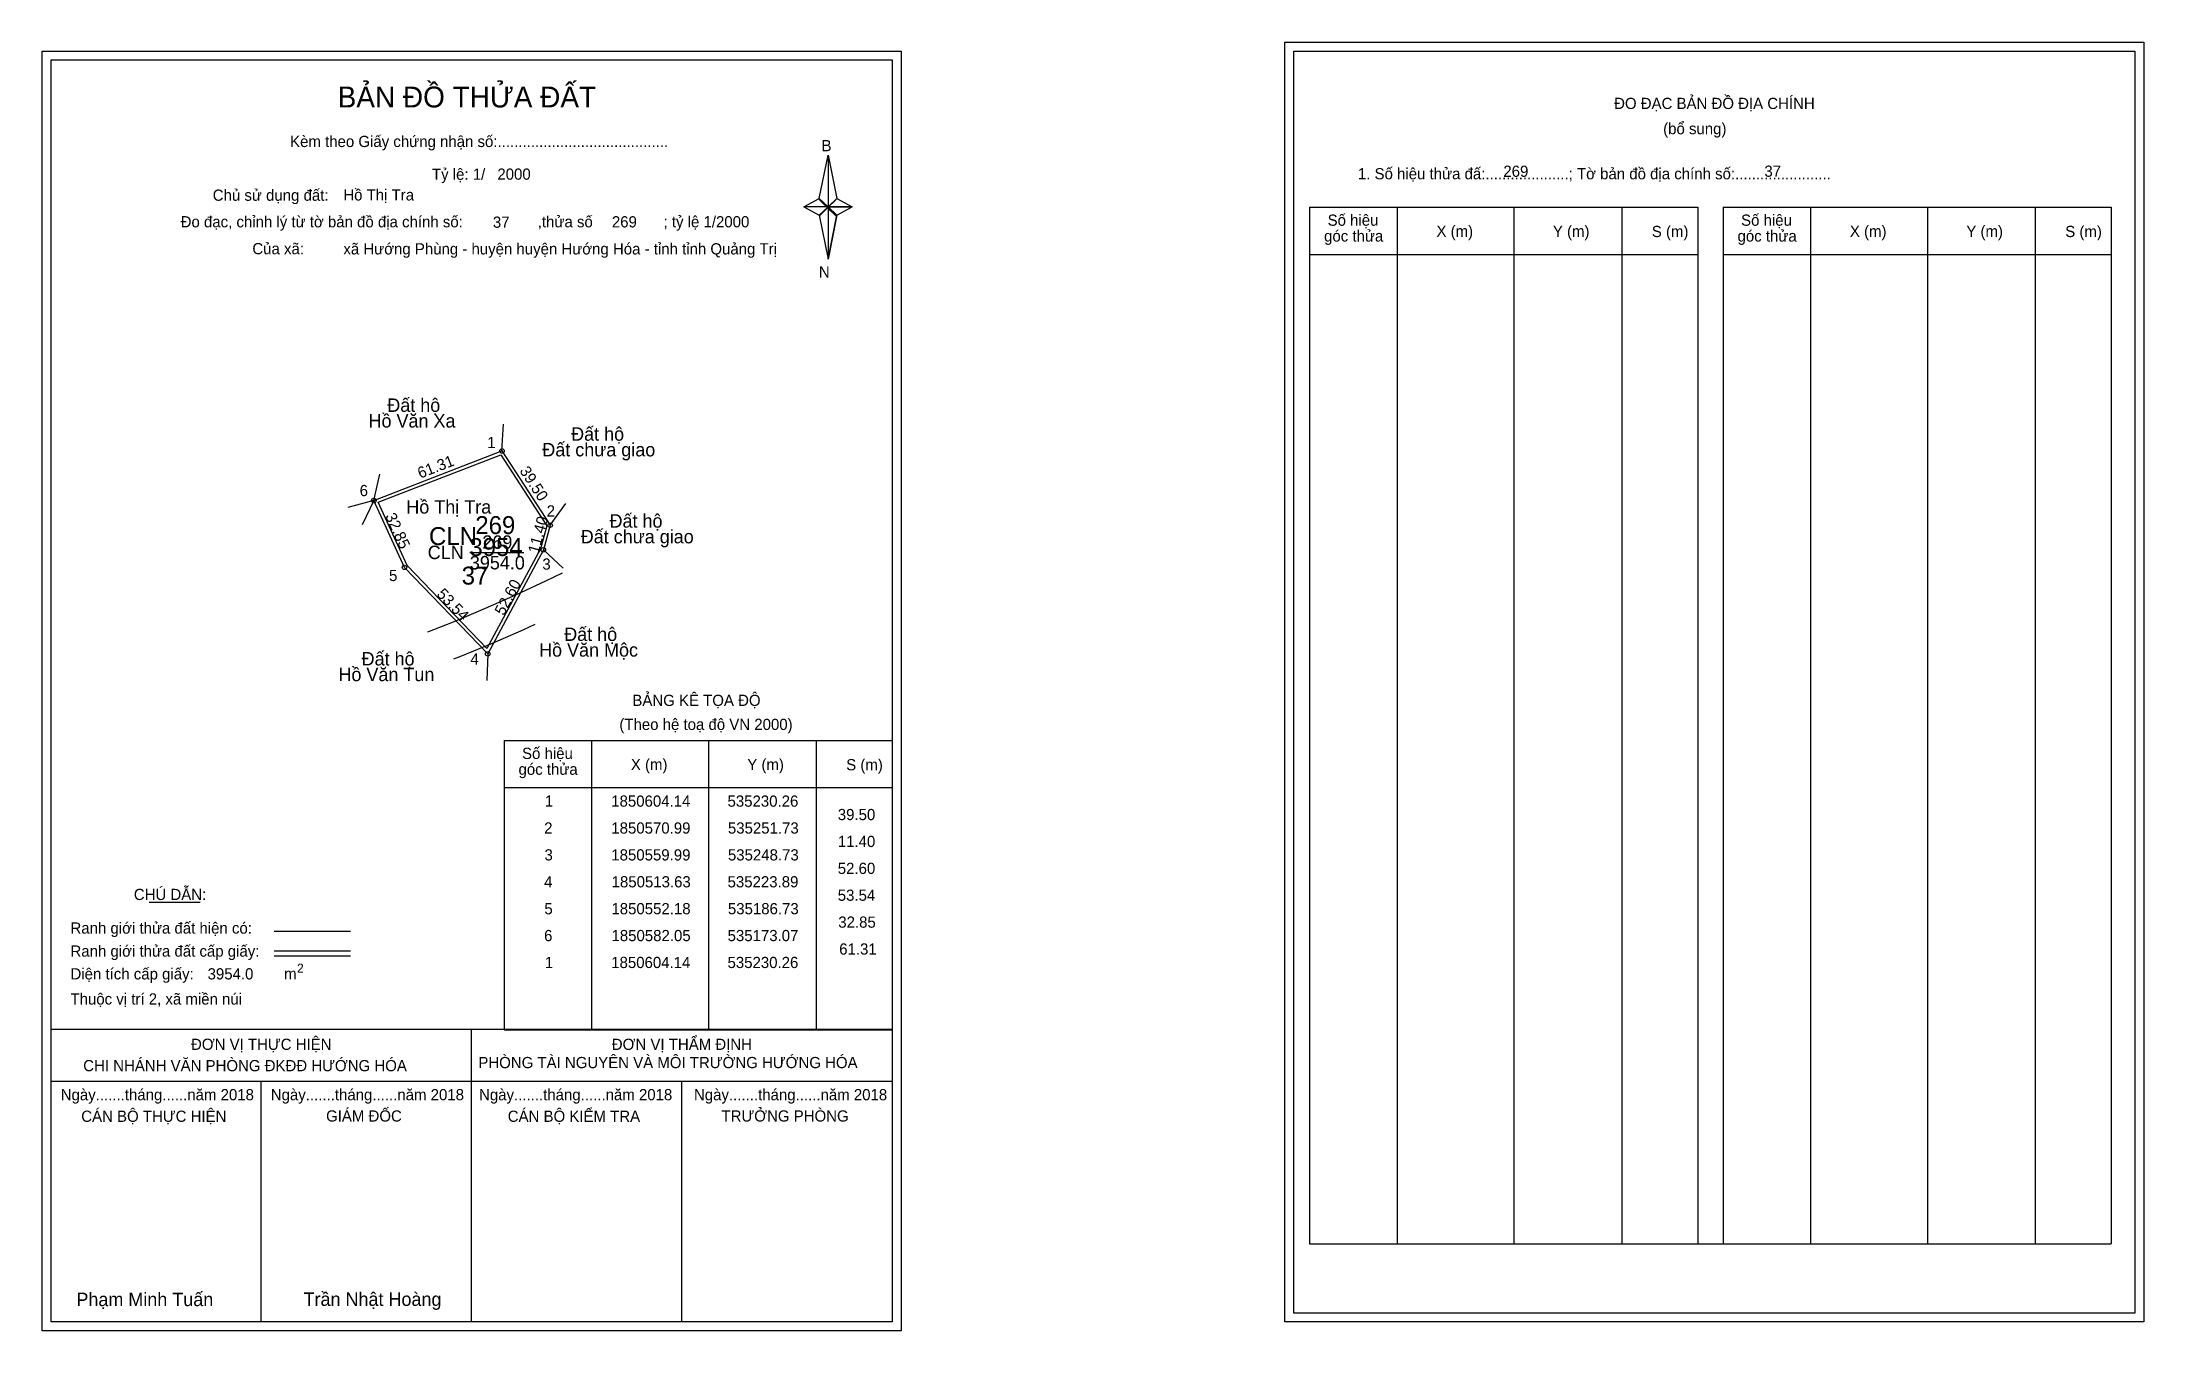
# Model space of a CAD drawing. Extents: x 535025 to 535963, y 1850211 to 1850787.
import ezdxf

# ---------------------------------------------------------------- set-up
doc = ezdxf.new("R2010")
doc.units = 0
for name, color, linetype in [('Level 1', 7, 'Continuous'), ('Level 10', 7, 'Continuous'), ('Level 11', 7, 'Continuous'), ('Level 12', 7, 'Continuous'), ('Level 13', 7, 'Continuous'), ('Level 2', 7, 'Continuous'), ('Level 27', 7, 'Continuous'), ('Level 3', 7, 'Continuous'), ('Level 36', 7, 'Continuous'), ('Level 4', 7, 'Continuous'), ('Level 49', 7, 'Continuous'), ('Level 5', 7, 'Continuous'), ('Level 53', 7, 'Continuous'), ('Level 55', 7, 'Continuous'), ('Level 6', 7, 'Continuous'), ('Level 63', 7, 'Continuous'), ('Level 7', 7, 'Continuous'), ('Level 9', 7, 'Continuous')]:
    doc.layers.add(name, color=color, linetype=linetype)

msp = doc.modelspace()

# ---------------------------------------------------------------- linework, layer by layer
at = {"layer": 'Level 1'}
for p, q in [((535028.99, 1850778.61), (535028.99, 1850778.61)), ((535583.64, 1850782.61), (535583.64, 1850782.61)), ((535371.84, 1850716.85), (535375.77, 1850736.13)), ((535375.77, 1850736.13), (535375.77, 1850713.08)), ((535375.77, 1850736.13), (535379.71, 1850716.85)), ((535364.95, 1850713.08), (535371.84, 1850716.85)), ((535371.84, 1850716.85), (535375.77, 1850713.08)), ((535375.48, 1850712.64), (535371.84, 1850716.41)), ((535375.77, 1850713.08), (535371.84, 1850709.4)), ((535375.48, 1850712.64), (535371.84, 1850708.96)), ((535371.84, 1850708.96), (535375.48, 1850712.64)), ((535371.84, 1850709.4), (535375.77, 1850689.68)), ((535379.41, 1850716.41), (535375.48, 1850712.64)), ((535375.48, 1850712.64), (535379.41, 1850716.41)), ((535379.41, 1850708.96), (535375.48, 1850712.64)), ((535379.71, 1850716.85), (535375.77, 1850713.08)), ((535375.77, 1850713.08), (535375.77, 1850689.68)), ((535375.77, 1850713.08), (535386.59, 1850713.08)), ((535375.77, 1850713.08), (535379.71, 1850709.4)), ((535379.71, 1850709.4), (535375.77, 1850689.68)), ((535379.71, 1850709.4), (535386.59, 1850713.08)), ((535590.7, 1850712.9), (535763.91, 1850712.9)), ((535629.88, 1850250.37), (535629.88, 1850712.9)), ((535682.03, 1850250.37), (535682.03, 1850712.9)), ((535729.97, 1850712.9), (535729.97, 1850250.37)), ((535763.91, 1850712.9), (535763.91, 1850250.37)), ((535775.22, 1850712.9), (535948.42, 1850712.9)), ((535814.4, 1850250.37), (535814.4, 1850712.9)), ((535866.54, 1850250.37), (535866.54, 1850712.9)), ((535914.49, 1850712.9), (535914.49, 1850250.37)), ((535948.42, 1850712.9), (535948.42, 1850250.37)), ((535590.7, 1850691.85), (535763.91, 1850691.85)), ((535775.22, 1850691.85), (535948.42, 1850691.85)), ((535231.18, 1850474.96), (535404.38, 1850474.96)), ((535270.36, 1850345.91), (535270.36, 1850474.96)), ((535322.5, 1850345.91), (535322.5, 1850474.96)), ((535370.45, 1850474.96), (535370.45, 1850345.91)), ((535231.18, 1850453.9), (535404.38, 1850453.9)), ((535072.83, 1850402.74), (535095.63, 1850402.74)), ((535128.56, 1850389.93), (535162.58, 1850389.93)), ((535128.56, 1850381.04), (535162.58, 1850381.04)), ((535128.56, 1850378.85), (535162.58, 1850378.85)), ((535242.65, 1850345.91), (535028.99, 1850345.91)), ((535404.38, 1850345.91), (535194.7, 1850345.91)), ((535216.69, 1850215.46), (535216.69, 1850345.91)), ((535231.18, 1850345.9), (535404.38, 1850345.9)), ((535404.39, 1850322.81), (535028.99, 1850322.81)), ((535122.84, 1850215.46), (535122.84, 1850322.81)), ((535310.54, 1850215.46), (535310.54, 1850322.81)), ((535590.7, 1850250.37), (535948.42, 1850250.37)), ((535404.38, 1850215.46), (535404.38, 1850215.46)), ((535959.04, 1850219.46), (535959.04, 1850219.46))]:
    msp.add_line(p, q, dxfattribs=at)
for points in [[(535371.84, 1850716.85), (535375.77, 1850736.13), (535375.77, 1850713.08)], [(535364.95, 1850713.08), (535371.84, 1850709.4), (535375.77, 1850713.08)], [(535375.77, 1850713.08), (535379.71, 1850716.85), (535386.59, 1850713.08)], [(535375.77, 1850713.08), (535375.77, 1850689.68), (535379.71, 1850709.4)]]:
    msp.add_lwpolyline(points, close=True, dxfattribs=at)
at = {"layer": 'Level 10'}
for p, q in [((535186.73, 1850552.18), (535173.07, 1850582.05)), ((535223.89, 1850513.63), (535186.73, 1850552.18))]:
    msp.add_line(p, q, dxfattribs=at)
for points in [[(535173.07, 1850582.05), (535230.26, 1850604.14), (535251.73, 1850570.99), (535248.73, 1850559.99), (535223.89, 1850513.63), (535186.73, 1850552.18)], [(535174.96, 1850581.28), (535229.7, 1850602.42), (535250.21, 1850570.75), (535247.42, 1850560.51), (535223.56, 1850515.99), (535187.9, 1850552.98)]]:
    msp.add_lwpolyline(points, close=True, dxfattribs=at)
at = {"layer": 'Level 11'}
for centre in [(535230.26, 1850604.14), (535173.07, 1850582.05), (535173.07, 1850582.05), (535251.73, 1850570.99), (535248.73, 1850559.99), (535186.73, 1850552.18), (535223.89, 1850513.63)]:
    msp.add_circle(centre, 1, dxfattribs=at)
at = {"layer": 'Level 12'}
for p, q in [((535249.83, 1850546.15), (535257.28, 1850549.78)), ((535222.92, 1850533.97), (535236.43, 1850539.94)), ((535236.43, 1850539.94), (535249.83, 1850546.15)), ((535209.31, 1850528.25), (535222.92, 1850533.97)), ((535197.12, 1850523.39), (535209.31, 1850528.25)), ((535225.97, 1850518.41), (535239.99, 1850524.54)), ((535239.99, 1850524.54), (535245.07, 1850526.87)), ((535208.74, 1850511.33), (535211.83, 1850512.54)), ((535211.83, 1850512.54), (535225.97, 1850518.41))]:
    msp.add_line(p, q, dxfattribs=at)
at = {"layer": 'Level 27'}
for p, q in [((535230.26, 1850604.14), (535230.96, 1850616.12)), ((535173.07, 1850582.05), (535175.67, 1850593.76)), ((535173.07, 1850582.05), (535161.48, 1850578.94)), ((535173.07, 1850582.05), (535167.9, 1850571.22)), ((535251.73, 1850570.99), (535258.82, 1850580.67)), ((535248.73, 1850559.99), (535257.58, 1850551.88)), ((535223.89, 1850513.63), (535223.44, 1850501.64))]:
    msp.add_line(p, q, dxfattribs=at)
at = {"layer": 'Level 3'}
for p, q in [((535590.7, 1850712.9), (535590.7, 1850250.37)), ((535775.22, 1850712.9), (535775.22, 1850250.37)), ((535231.18, 1850474.96), (535231.18, 1850345.91))]:
    msp.add_line(p, q, dxfattribs=at)
at = {"layer": 'Level 63'}
for points in [[(535579.64, 1850786.61), (535963.04, 1850786.61), (535963.04, 1850215.46), (535579.64, 1850215.46)], [(535024.99, 1850782.61), (535408.39, 1850782.61), (535408.39, 1850211.46), (535024.99, 1850211.46)], [(535028.99, 1850778.61), (535404.39, 1850778.61), (535404.39, 1850215.46), (535028.99, 1850215.46)], [(535583.64, 1850782.61), (535959.04, 1850782.61), (535959.04, 1850219.46), (535583.64, 1850219.46)]]:
    msp.add_lwpolyline(points, close=True, dxfattribs=at)
at = {"layer": 'Level 9'}
msp.add_line((535215.9, 1850558.88), (535239.98, 1850558.88), dxfattribs=at)

# ---------------------------------------------------------------- texts
at = {"layer": 'Level 1'}
for s, height, p in [('BẢN ĐỒ THỬA ĐẤT', 9.3313, (535156.92, 1850757.42)), ('ĐO ĐẠC BẢN ĐỒ ĐỊA CHÍNH', 5, (535726.59, 1850756.73)), ('(bổ sung)', 5, (535748.47, 1850745.49)), ('Kèm theo Giấy chứng nhận số:.........................................', 5, (535135.69, 1850739.76)), ('B', 5, (535372.86, 1850737.88)), ('1. Số hiệu thửa đấ:....................; Tờ bản đồ địa chính số:.......................', 5, (535612.25, 1850725.37)), ('Chủ sử dụng đất:', 5, (535101.17, 1850715.78)), ('Đo đạc, chỉnh lý từ tờ bản đồ địa chính số:                  ,thửa số                 ; tỷ lệ 1/2000', 5, (535086.85, 1850703.92)), ('Số hiệu', 5, (535598.73, 1850704.64)), ('Số hiệu', 5, (535783.25, 1850704.64)), ('góc thửa', 5, (535597.15, 1850697.58)), ('X (m)', 5, (535647.3, 1850699.69)), ('Y (m)', 5, (535699.25, 1850699.69)), ('S (m)', 5, (535743.41, 1850699.59)), ('góc thửa', 5, (535781.66, 1850697.58)), ('X (m)', 5, (535831.81, 1850699.69)), ('Y (m)', 5, (535883.77, 1850699.69)), ('S (m)', 5, (535927.92, 1850699.59)), ('Của xã:', 5, (535118.85, 1850691.92)), ('N', 5, (535371.66, 1850681.54)), ('BẢNG KÊ TỌA ĐỘ', 5, (535288.45, 1850490.36)), ('(Theo hệ toạ độ VN 2000)', 5, (535282.64, 1850479.64)), ('góc thửa', 5, (535237.63, 1850459.63)), ('Số hiệu', 5, (535239.21, 1850466.69)), ('X (m)', 5, (535287.77, 1850461.74)), ('Y (m)', 5, (535339.73, 1850461.74)), ('S (m)', 5, (535383.88, 1850461.64)), ('CHÚ DẪN:', 5, (535065.95, 1850403.75)), ('Ranh giới thửa đất hiện có:', 5, (535037.69, 1850388.75)), ('Ranh giới thửa đất cấp giấy:', 5, (535037.69, 1850378.47)), ('Diện tích cấp giấy:', 5, (535037.69, 1850368.31)), ('m', 5, (535133, 1850368.35)), ('2', 4, (535138.79, 1850371.37)), ('Thuộc vị trí 2, xã miền núi', 5, (535037.69, 1850357.11)), ('ĐƠN VỊ THỰC HIỆN', 5, (535091.46, 1850336.87)), ('ĐƠN VỊ THẨM ĐỊNH', 5, (535279.26, 1850336.87)), ('CHI NHÁNH VĂN PHÒNG ĐKĐĐ HƯỚNG HÓA', 5, (535043.37, 1850327.35)), ('PHÒNG TÀI NGUYÊN VÀ MÔI TRƯỜNG HƯỚNG HÓA', 5, (535219.71, 1850328.73)), ('Ngày.......tháng......năm 2018', 5, (535033.32, 1850314.4)), ('Ngày.......tháng......năm 2018', 5, (535127.07, 1850314.4)), ('Ngày.......tháng......năm 2018', 5, (535220.02, 1850314.4)), ('Ngày.......tháng......năm 2018', 5, (535315.93, 1850314.4)), ('CÁN BỘ THỰC HIỆN', 5, (535042.49, 1850304.77)), ('GIÁM ĐỐC', 5, (535151.75, 1850304.89)), ('CÁN BỘ KIỂM TRA', 5, (535232.83, 1850304.77)), ('TRƯỞNG PHÒNG', 5, (535328.21, 1850304.89)), ('Phạm Minh Tuấn', 6, (535040.31, 1850222.54)), ('Trần Nhật Hoàng', 6, (535141.69, 1850222.64))]:
    msp.add_text(s, height=height, dxfattribs=at).set_placement(p)
at = {"layer": 'Level 11'}
msp.add_text('Tỷ lệ: 1/', height=5, dxfattribs=at).set_placement((535199, 1850725.14))
at = {"layer": 'Level 13'}
for s, p in [('CLN', (535197.11, 1850555.88)), ('269', (535221.48, 1850560.48)), ('3954.0', (535215.91, 1850551.28))]:
    msp.add_text(s, height=6, dxfattribs=at).set_placement(p)
at = {"layer": 'Level 2'}
msp.add_text('Hồ Thị Tra', height=6, dxfattribs=at).set_placement((535187.56, 1850576.18))
at = {"layer": 'Level 3'}
msp.add_text('CLN ', height=8, dxfattribs=at).set_placement((535197.69, 1850562.16))
at = {"layer": 'Level 36'}
for s, p in [('Đất hộ', (535179.07, 1850621.58)), ('Hồ Văn Xa', (535170.69, 1850614.58)), ('Đất hộ', (535261.11, 1850608.72)), ('Đất chưa giao', (535248.25, 1850601.72)), ('Đất chưa giao', (535265.4, 1850562.92)), ('Đất hộ', (535278.25, 1850569.92)), ('Đất hộ', (535258.02, 1850519.36)), ('Đất hộ', (535167.61, 1850508.42)), ('Hồ Văn Mộc', (535246.81, 1850512.36)), ('Hồ Văn Tun', (535157.26, 1850501.42))]:
    msp.add_text(s, height=6, dxfattribs=at).set_placement(p)
at = {"layer": 'Level 4'}
msp.add_text('269', height=8, dxfattribs=at).set_placement((535218.35, 1850567.05))
at = {"layer": 'Level 49'}
for s, rotation, p in [('61.31', 21.11937, (535193.76, 1850591.76)), ('39.50', 302.9296, (535237.89, 1850595.3)), ('32.85', 294.57533, (535178, 1850575.12)), ('11.40', 74.74488, (535246.53, 1850558.02)), ('53.54', 313.94819, (535200.78, 1850539.91)), ('52.60', 61.81729, (535231.04, 1850530.36))]:
    msp.add_text(s, height=5, rotation=rotation, dxfattribs=at).set_placement(p)
at = {"layer": 'Level 5'}
msp.add_text('3954', height=8, dxfattribs=at).set_placement((535215.69, 1850557.27))
at = {"layer": 'Level 53'}
for s, p in [('1', (535249.38, 1850445.4)), ('1850604.14', (535279.01, 1850445.4)), ('535230.26', (535330.91, 1850445.4)), ('2', (535249.08, 1850433.4)), ('1850570.99', (535279.04, 1850433.4)), ('535251.73', (535331.08, 1850433.4)), ('39.50', (535380.11, 1850439.4)), ('11.40', (535380.11, 1850427.4)), ('3', (535249.23, 1850421.4)), ('1850559.99', (535279.04, 1850421.4)), ('535248.73', (535331.08, 1850421.4)), ('52.60', (535380.11, 1850415.4)), ('4', (535249.05, 1850409.4)), ('1850513.63', (535279.19, 1850409.4)), ('535223.89', (535330.93, 1850409.4)), ('53.54', (535380.1, 1850403.4)), ('5', (535249.17, 1850397.4)), ('1850552.18', (535279.1, 1850397.4)), ('535186.73', (535331.08, 1850397.4)), ('6', (535249.06, 1850385.4)), ('1850582.05', (535279.13, 1850385.4)), ('535173.07', (535330.94, 1850385.4)), ('32.85', (535380.34, 1850391.4)), ('61.31', (535380.76, 1850379.4)), ('1', (535249.38, 1850373.4)), ('1850604.14', (535279.01, 1850373.4)), ('535230.26', (535330.91, 1850373.4))]:
    msp.add_text(s, height=5, dxfattribs=at).set_placement(p)
at = {"layer": 'Level 55'}
for s, height, p in [('298', 0.22, (535230.03, 1850603.92)), ('298', 0.22, (535230.03, 1850603.92)), ('1', 0.8, (535230.04, 1850604.14)), ('0', 0.22, (535230.18, 1850603.92)), ('0', 0.22, (535230.18, 1850603.92)), ('6', 0.8, (535172.8, 1850582.05)), ('298', 0.22, (535172.84, 1850581.83)), ('298', 0.22, (535172.84, 1850581.83)), ('0', 0.22, (535172.99, 1850581.83)), ('2', 0.8, (535251.46, 1850570.99)), ('0', 0.22, (535251.65, 1850570.77)), ('0', 0.22, (535251.65, 1850570.77)), ('0', 0.22, (535251.65, 1850570.77)), ('270', 0.22, (535248.49, 1850559.77)), ('3', 0.8, (535248.48, 1850559.99)), ('0', 0.22, (535248.65, 1850559.77)), ('5', 0.8, (535186.47, 1850552.18)), ('0', 0.22, (535186.65, 1850551.96)), ('4', 0.8, (535223.61, 1850513.63)), ('270', 0.22, (535223.65, 1850513.41)), ('0', 0.22, (535223.81, 1850513.41))]:
    msp.add_text(s, height=height, dxfattribs=at).set_placement(p)
at = {"layer": 'Level 6'}
for s, p in [('2000', (535228.2, 1850725.18)), ('269', (535677.15, 1850726.45)), ('37', (535793.64, 1850726.49)), ('Hồ Thị Tra', (535159.44, 1850715.91)), ('37', (535226.2, 1850703.74)), ('269', (535279.3, 1850703.9)), ('xã Hướng Phùng - huyện huyện Hướng Hóa - tỉnh tỉnh Quảng Trị', (535159.46, 1850691.83)), ('3954.0', (535098.87, 1850368.32))]:
    msp.add_text(s, height=5, dxfattribs=at).set_placement(p)
at = {"layer": 'Level 7'}
msp.add_text('37', height=8, dxfattribs=at).set_placement((535212.27, 1850544.51))
at = {"layer": 'Level 9'}
for s, p in [('1', (535223.7, 1850605.41)), ('6', (535166.74, 1850583.98)), ('2', (535250.22, 1850574.89)), ('5', (535179.84, 1850546.08)), ('3', (535248.26, 1850551.18)), ('4', (535216.19, 1850508.85))]:
    msp.add_text(s, height=5, dxfattribs=at).set_placement(p)

doc.saveas('drawing.dxf')
